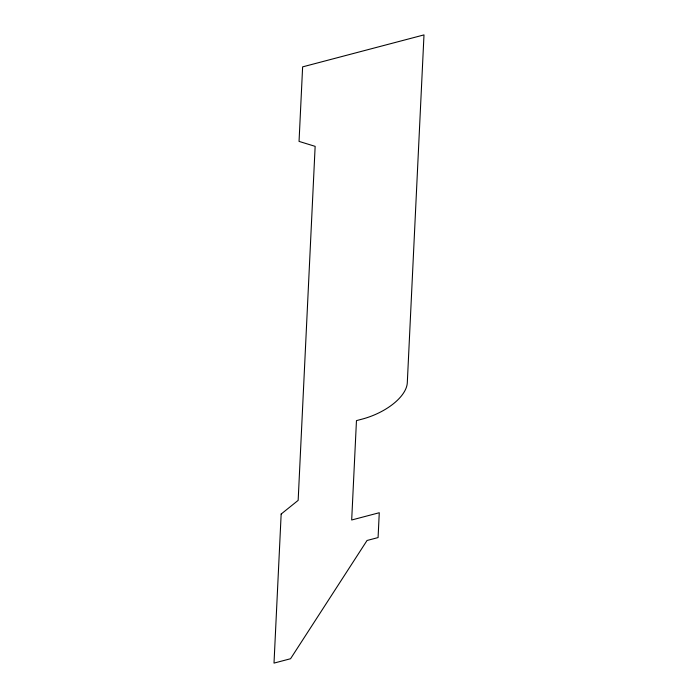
<?xml version="1.0" encoding="UTF-8"?>
<svg xmlns="http://www.w3.org/2000/svg" width="698" height="698" viewBox="0 0 698 698"><rect width="100%" height="100%" fill="white"/><g stroke="black" fill="none" stroke-linecap="round" stroke-linejoin="round"><path stroke-width="1.05" d="M281.163 514.042L274.009 663.1L290.56 658.738L367.043 540.479L378.08 537.573L379.267 512.733L351.687 519.993L356.46 420.624L361.974 419.166A46.461 23.304 -21.1 0 0 407.3 382.705L423.991 34.9L302.627 66.868L299.049 141.397L315.147 146.353L298.159 500.37L281.163 514.042"/></g></svg>
